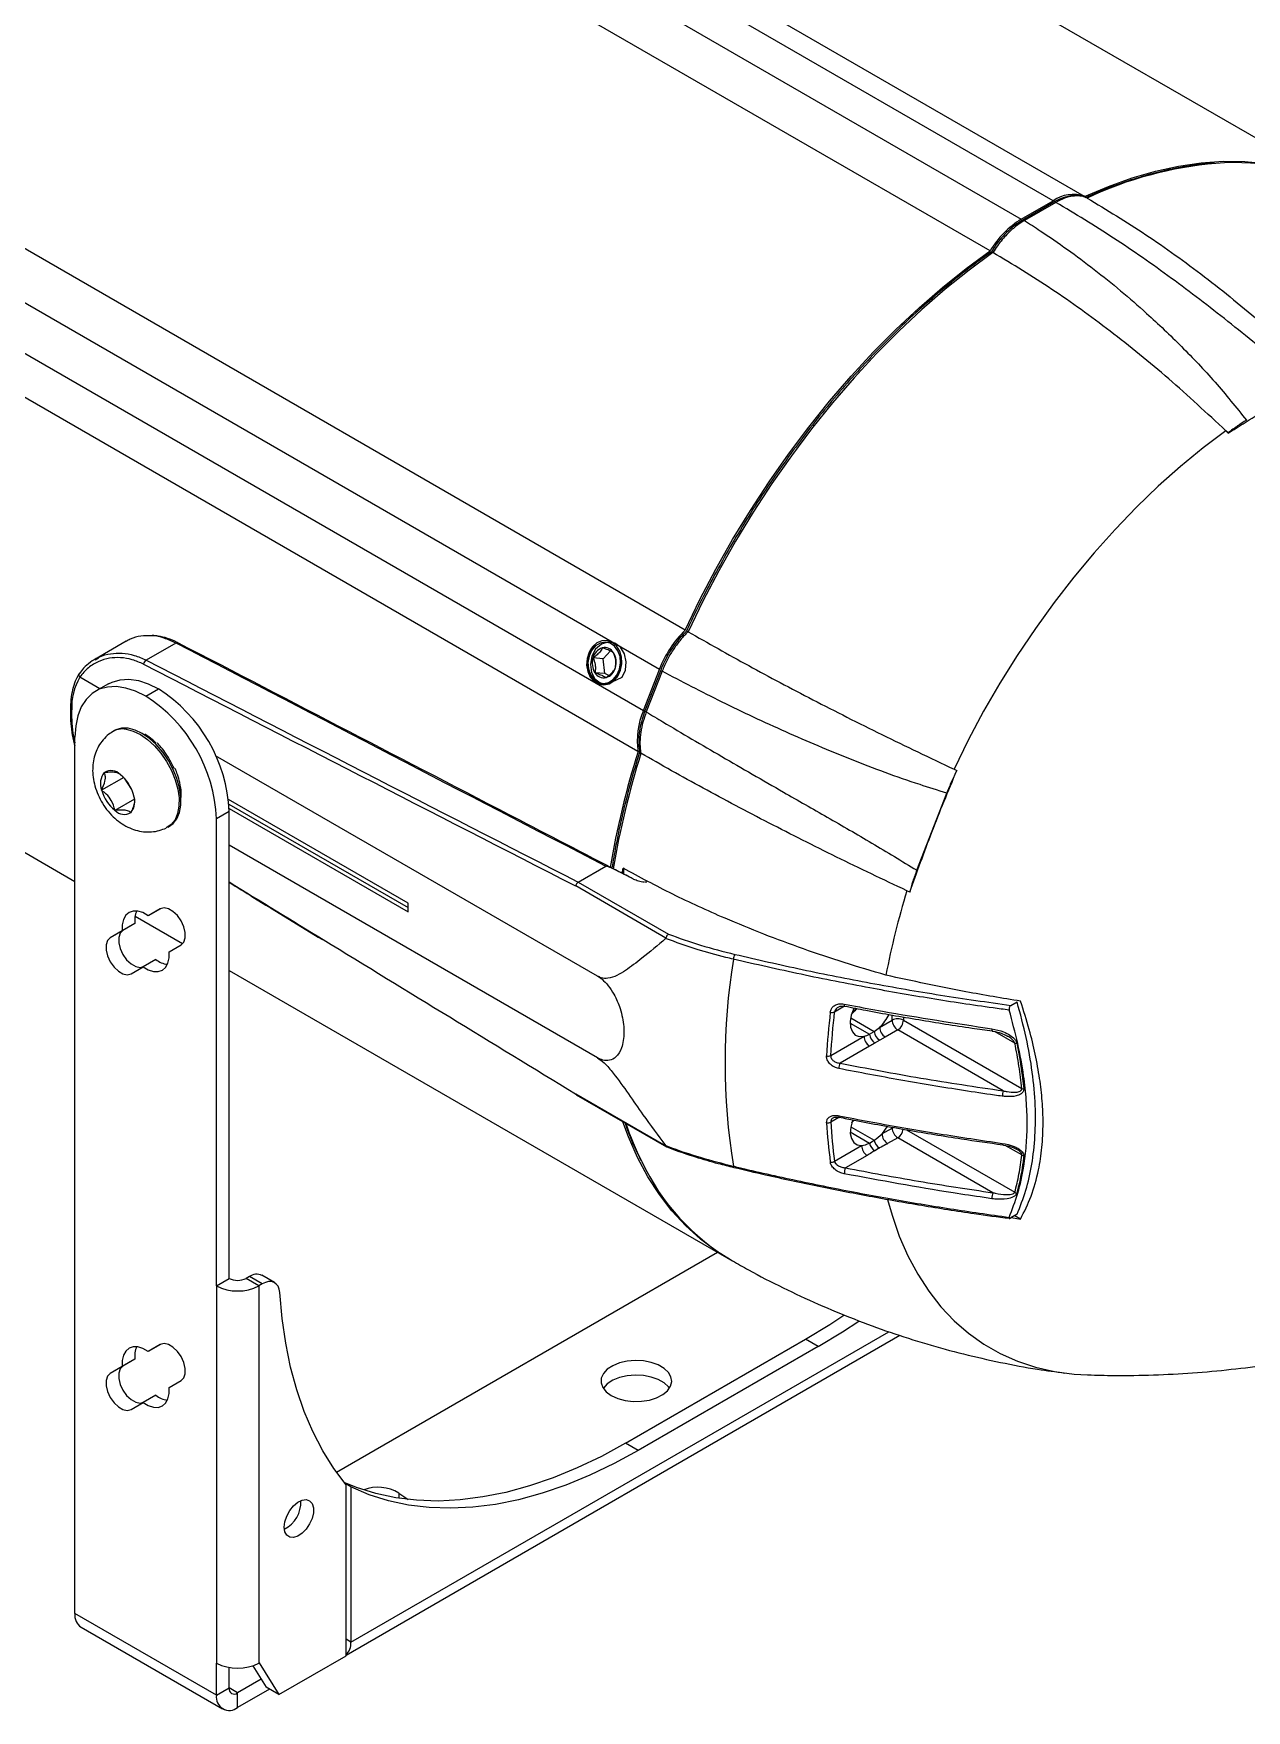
# Model space of a CAD drawing. Extents: x 6 to 132, y 2 to 97.
# Drawn here: x 88.77 to 99.91, y 5.2 to 20.59 of the extents above; entities that cross this region are included whole.
import ezdxf

# ---------------------------------------------------------------- set-up
doc = ezdxf.new("R2010")
doc.units = 0
doc.header["$MEASUREMENT"] = 0
doc.layers.add('OBJECT', color=7, linetype='CONTINUOUS')

msp = doc.modelspace()

# ---------------------------------------------------------------- linework, layer by layer
at = {"layer": 'OBJECT'}
for p, q in [((98.133, 19.058), (79.081, 30.056)), ((98.419, 19.098), (79.368, 30.097)), ((100.818, 19.156), (81.766, 30.154)), ((78.788, 29.887), (97.84, 18.889)), ((97.553, 18.598), (78.502, 29.597)), ((94.754, 15.117), (75.703, 26.115)), ((94.517, 14.756), (75.466, 25.754)), ((75.319, 25.376), (94.371, 14.378)), ((94.321, 14.001), (75.27, 24.999)), ((76.103, 20.343), (89.152, 12.81)), ((97.84, 18.889), (98.133, 19.058)), ((98.139, 19.045), (97.849, 18.878)), ((98.158, 19.043), (97.868, 18.876)), ((98.139, 19.045), (98.138, 19.045)), ((98.445, 19.083), (98.445, 19.083)), ((97.579, 18.583), (97.579, 18.583)), ((99.738, 16.925), (99.718, 16.945)), ((99.738, 16.926), (99.718, 16.945)), ((99.738, 16.925), (99.738, 16.926)), ((94.781, 15.102), (94.781, 15.102)), ((89.623, 15.014), (89.335, 14.848)), ((90.08, 14.998), (89.807, 14.841)), ((89.337, 14.845), (89.368, 14.863)), ((94.001, 14.853), (93.909, 14.862)), ((94.001, 14.853), (94.068, 14.925)), ((94.018, 14.717), (94.001, 14.853)), ((94.172, 14.839), (94.163, 14.874)), ((89.381, 14.578), (89.198, 14.684)), ((94.018, 14.717), (93.926, 14.725)), ((94.054, 14.701), (94.018, 14.717)), ((94.371, 14.378), (94.517, 14.756)), ((94.53, 14.75), (94.385, 14.377)), ((94.542, 14.739), (94.397, 14.365)), ((89.459, 14.623), (89.342, 14.556)), ((89.802, 14.51), (89.918, 14.577)), ((89.111, 14.399), (89.111, 14.336)), ((89.122, 14.384), (89.122, 14.321)), ((89.515, 14.194), (89.498, 14.184)), ((89.152, 6.089), (89.152, 14.135)), ((93.95, 11.94), (90.444, 13.964)), ((94.348, 13.986), (94.348, 13.986)), ((89.6, 13.763), (89.397, 13.646)), ((89.424, 13.811), (89.422, 13.812)), ((89.422, 13.812), (89.422, 13.81)), ((89.569, 13.792), (89.567, 13.792)), ((89.57, 13.789), (89.569, 13.792)), ((89.604, 13.759), (89.673, 13.654)), ((97.222, 13.84), (97.248, 13.828)), ((97.222, 13.84), (97.248, 13.828)), ((97.248, 13.828), (97.248, 13.828)), ((89.397, 13.648), (89.397, 13.646)), ((89.397, 13.646), (89.398, 13.644)), ((89.699, 13.565), (89.519, 13.461)), ((89.691, 13.606), (89.69, 13.608)), ((89.691, 13.604), (89.691, 13.606)), ((92.21, 12.61), (90.561, 13.562)), ((96.88, 12.912), (97.155, 13.62)), ((89.518, 13.463), (89.519, 13.461)), ((89.519, 13.461), (89.521, 13.461)), ((89.665, 13.441), (89.666, 13.441)), ((89.666, 13.441), (89.667, 13.443)), ((90.568, 13.452), (90.451, 13.385)), ((90.565, 13.519), (92.21, 12.57)), ((90.567, 13.478), (92.21, 12.53)), ((90.568, 9.165), (90.568, 13.452)), ((90.004, 13.307), (90.021, 13.317)), ((90.451, 9.098), (90.451, 13.385)), ((93.95, 11.19), (90.568, 13.143)), ((93.773, 12.803), (94.027, 12.95)), ((94.177, 12.882), (94.185, 12.931)), ((94.188, 12.933), (94.188, 12.878)), ((93.773, 12.803), (94.6, 12.326)), ((93.773, 12.803), (93.773, 12.803)), ((94.395, 12.796), (94.395, 12.821)), ((94.578, 12.29), (93.749, 12.768)), ((96.815, 12.712), (96.789, 12.724)), ((96.815, 12.712), (96.815, 12.712)), ((89.705, 12.491), (90.141, 12.239)), ((89.937, 12.559), (89.826, 12.495)), ((89.936, 12.558), (89.826, 12.495)), ((92.21, 12.53), (92.21, 12.61)), ((89.593, 12.36), (89.477, 12.293)), ((89.587, 12.357), (89.477, 12.293)), ((89.703, 12.424), (89.587, 12.357)), ((89.703, 12.424), (89.593, 12.36)), ((90.017, 12.164), (90.127, 12.227)), ((89.668, 11.962), (89.778, 12.026)), ((89.894, 12.093), (89.778, 12.026)), ((90.568, 11.993), (95.154, 9.345)), ((97.745, 11.671), (97.801, 11.704)), ((96.216, 11.664), (96.124, 11.611)), ((96.219, 11.664), (96.22, 11.664)), ((96.274, 11.557), (96.489, 11.433)), ((96.653, 11.536), (96.653, 11.584)), ((96.757, 11.566), (96.757, 11.536)), ((96.269, 11.51), (96.446, 11.408)), ((96.446, 11.408), (96.489, 11.433)), ((96.539, 11.47), (96.653, 11.536)), ((96.705, 11.446), (96.591, 11.38)), ((97.674, 10.887), (96.705, 11.446)), ((96.757, 11.536), (97.844, 10.909)), ((97.78, 11.326), (97.6, 11.43)), ((96.09, 11.211), (96.396, 11.388)), ((96.447, 11.298), (96.176, 11.141)), ((96.54, 11.352), (96.497, 11.327)), ((96.591, 11.38), (96.54, 11.352)), ((93.749, 10.859), (94.578, 10.381)), ((93.755, 10.851), (94.583, 10.373)), ((96.165, 10.644), (96.09, 10.601)), ((96.27, 10.51), (96.446, 10.408)), ((96.274, 10.557), (96.489, 10.433)), ((96.306, 10.617), (96.282, 10.593)), ((96.284, 10.597), (96.303, 10.617)), ((96.561, 10.493), (96.653, 10.546)), ((96.786, 10.53), (97.78, 9.956)), ((96.124, 10.241), (96.373, 10.385)), ((96.446, 10.408), (96.489, 10.433)), ((96.538, 10.363), (96.495, 10.338)), ((96.705, 10.456), (96.613, 10.403)), ((97.579, 9.952), (96.705, 10.456)), ((97.669, 10.391), (97.669, 10.391)), ((97.844, 10.299), (97.693, 10.386)), ((96.425, 10.295), (96.226, 10.18)), ((97.801, 9.754), (97.745, 9.721)), ((97.751, 9.724), (97.833, 9.71)), ((97.833, 9.71), (97.78, 9.741)), ((95.052, 9.404), (91.554, 7.385)), ((90.451, 9.098), (90.568, 9.165)), ((90.452, 9.098), (90.451, 9.098)), ((90.452, 9.098), (90.568, 9.165)), ((90.452, 9.098), (90.452, 5.635)), ((90.568, 9.165), (90.568, 9.165)), ((90.754, 9.182), (90.724, 9.165)), ((90.84, 9.098), (90.724, 9.165)), ((90.87, 9.115), (90.754, 9.182)), ((90.87, 9.115), (90.84, 9.098)), ((90.84, 9.098), (90.84, 5.635)), ((90.985, 9.127), (90.869, 9.194)), ((91.641, 5.708), (96.726, 8.643)), ((91.686, 5.827), (96.623, 8.676)), ((89.937, 8.559), (89.826, 8.495)), ((89.936, 8.558), (89.826, 8.495)), ((94.207, 7.653), (95.86, 8.607)), ((95.976, 8.54), (94.324, 7.586)), ((95.976, 8.54), (95.86, 8.607)), ((89.593, 8.36), (89.477, 8.293)), ((89.587, 8.357), (89.477, 8.293)), ((89.703, 8.424), (89.587, 8.357)), ((89.703, 8.424), (89.593, 8.36)), ((90.017, 8.164), (90.127, 8.227)), ((89.668, 7.962), (89.778, 8.026)), ((89.894, 8.093), (89.778, 8.026)), ((94.324, 7.586), (94.207, 7.653)), ((91.686, 7.251), (91.633, 7.282)), ((91.641, 5.702), (91.641, 7.272)), ((91.686, 7.251), (91.686, 5.827)), ((92.125, 7.195), (92.125, 7.148)), ((90.451, 5.339), (89.152, 6.089)), ((89.209, 5.963), (90.508, 5.213)), ((91.686, 5.827), (91.641, 5.853)), ((91.024, 5.346), (91.641, 5.702)), ((90.451, 5.635), (90.452, 5.635)), ((90.451, 5.339), (90.451, 5.635)), ((90.568, 5.406), (90.568, 5.595)), ((90.784, 5.61), (90.908, 5.413)), ((90.84, 5.635), (90.842, 5.636)), ((90.842, 5.636), (91.024, 5.346)), ((90.451, 5.339), (90.568, 5.406)), ((90.646, 5.361), (90.568, 5.406)), ((90.862, 5.486), (90.646, 5.361)), ((90.939, 5.396), (90.646, 5.226)), ((91.024, 5.346), (90.908, 5.413)), ((90.646, 5.226), (90.646, 5.361))]:
    msp.add_line(p, q, dxfattribs=at)
at = {"layer": 'OBJECT', "flags": 128}
for points in [[(98.419, 19.098), (98.639, 19.19), (98.857, 19.267), (99.072, 19.329), (99.283, 19.375), (99.491, 19.405), (99.694, 19.42), (99.892, 19.419), (100.084, 19.401), (100.27, 19.368), (100.448, 19.32), (100.619, 19.256), (100.782, 19.176), (100.835, 19.146)], [(94.754, 15.117), (94.89, 15.398), (95.036, 15.675), (95.19, 15.948), (95.353, 16.215), (95.524, 16.477), (95.703, 16.732), (95.888, 16.979), (96.08, 17.218), (96.278, 17.448), (96.481, 17.668), (96.689, 17.877), (96.901, 18.076), (97.116, 18.262), (97.333, 18.437), (97.553, 18.598)], [(97.579, 18.583), (97.36, 18.422), (97.142, 18.247), (96.927, 18.061), (96.715, 17.862), (96.507, 17.653), (96.304, 17.433), (96.106, 17.203), (95.914, 16.964), (95.729, 16.717), (95.55, 16.462), (95.379, 16.2), (95.216, 15.933), (95.062, 15.66), (94.916, 15.383), (94.781, 15.102)], [(99.718, 16.945), (99.509, 16.789), (99.302, 16.619), (99.097, 16.438), (98.897, 16.245), (98.7, 16.041), (98.508, 15.827), (98.322, 15.603), (98.142, 15.371), (97.969, 15.131), (97.802, 14.883), (97.644, 14.63), (97.494, 14.371), (97.353, 14.107), (97.222, 13.84)], [(94.084, 15.004), (94.038, 15.02), (93.989, 15.019), (93.943, 14.999), (93.903, 14.963), (93.872, 14.914), (93.854, 14.857), (93.849, 14.796), (93.86, 14.737), (93.883, 14.685), (93.918, 14.645), (93.961, 14.62), (94.009, 14.613), (94.057, 14.623), (94.1, 14.651), (94.136, 14.694), (94.161, 14.748), (94.173, 14.807), (94.17, 14.868), (94.153, 14.924), (94.123, 14.971), (94.084, 15.004)], [(93.957, 14.638), (94.003, 14.628), (94.05, 14.637), (94.092, 14.663), (94.127, 14.704), (94.151, 14.757), (94.161, 14.815), (94.156, 14.873), (94.137, 14.926), (94.106, 14.969), (94.065, 14.996), (94.019, 15.006), (93.973, 14.998), (93.93, 14.971), (93.895, 14.93), (93.872, 14.878), (93.862, 14.819), (93.867, 14.761), (93.886, 14.708), (93.917, 14.666), (93.957, 14.638)], [(94.084, 14.641), (94.177, 14.685), (94.206, 14.75), (94.214, 14.825), (94.197, 14.9), (94.161, 14.959), (94.107, 14.997), (94.045, 15.007), (93.985, 14.988), (93.932, 14.941), (93.898, 14.877), (93.885, 14.802), (93.895, 14.728), (93.926, 14.67), (93.974, 14.632), (94.031, 14.622), (94.086, 14.642), (94.133, 14.689), (94.162, 14.754), (94.17, 14.813), (94.163, 14.874), (94.163, 14.874)], [(89.459, 14.623), (89.493, 14.64), (89.567, 14.661), (89.648, 14.665), (89.735, 14.653), (89.826, 14.623), (89.918, 14.577)], [(89.802, 14.51), (89.709, 14.556), (89.619, 14.585), (89.532, 14.598), (89.451, 14.594), (89.376, 14.573), (89.311, 14.535), (89.255, 14.481), (89.211, 14.413), (89.179, 14.331), (89.159, 14.238), (89.152, 14.135)], [(90.021, 13.317), (90.053, 13.341), (90.088, 13.385), (90.112, 13.442), (90.124, 13.51), (90.125, 13.586), (90.113, 13.668), (90.089, 13.753), (90.055, 13.838), (90.011, 13.92), (89.958, 13.997), (89.899, 14.065), (89.836, 14.123), (89.77, 14.168), (89.704, 14.199), (89.64, 14.216), (89.581, 14.216), (89.528, 14.201), (89.515, 14.194)], [(89.623, 14.206), (89.687, 14.19), (89.753, 14.158), (89.818, 14.113), (89.882, 14.055), (89.941, 13.987), (89.993, 13.91), (90.038, 13.828), (90.072, 13.743), (90.096, 13.658), (90.108, 13.576), (90.107, 13.5), (90.095, 13.432), (90.071, 13.375), (90.036, 13.331), (89.991, 13.301)], [(89.826, 12.495), (89.777, 12.523), (89.73, 12.537), (89.686, 12.538), (89.649, 12.525), (89.618, 12.499), (89.597, 12.461), (89.587, 12.412), (89.587, 12.357)], [(90.127, 12.227), (90.152, 12.252), (90.165, 12.291), (90.165, 12.34), (90.152, 12.394), (90.127, 12.448), (90.093, 12.496), (90.052, 12.535), (90.01, 12.559), (89.97, 12.567), (89.936, 12.558)], [(89.593, 12.36), (89.568, 12.335), (89.555, 12.296), (89.555, 12.247), (89.568, 12.193), (89.593, 12.14), (89.627, 12.091), (89.667, 12.053), (89.71, 12.029), (89.75, 12.02), (89.784, 12.029)], [(89.477, 12.293), (89.452, 12.268), (89.439, 12.229), (89.439, 12.18), (89.452, 12.126), (89.477, 12.072), (89.511, 12.024), (89.551, 11.986), (89.593, 11.961), (89.633, 11.953), (89.668, 11.962)], [(89.778, 12.026), (89.826, 11.998), (89.873, 11.983), (89.917, 11.982), (89.955, 11.995), (89.985, 12.021), (90.006, 12.06), (90.017, 12.108), (90.017, 12.164)], [(96.215, 11.684), (96.215, 11.678), (96.215, 11.672), (96.216, 11.668), (96.217, 11.665), (96.219, 11.664), (96.219, 11.664)], [(96.302, 11.646), (96.301, 11.643), (96.279, 11.582), (96.27, 11.523), (96.273, 11.471), (96.289, 11.428), (96.316, 11.399), (96.352, 11.385), (96.396, 11.388)], [(96.283, 11.597), (96.306, 11.619), (96.326, 11.643)], [(96.326, 11.642), (96.312, 11.623), (96.283, 11.594)], [(97.57, 11.457), (97.57, 11.45), (97.57, 11.444), (97.571, 11.44), (97.572, 11.437), (97.573, 11.436), (97.574, 11.436)], [(95.171, 9.335), (95.041, 9.416), (94.895, 9.525), (94.759, 9.648), (94.633, 9.785), (94.518, 9.936), (94.412, 10.099), (94.318, 10.276), (94.235, 10.465), (94.183, 10.604)], [(96.292, 10.621), (96.289, 10.615), (96.274, 10.554), (96.27, 10.497), (96.28, 10.449), (96.301, 10.413), (96.333, 10.391), (96.373, 10.385)], [(96.653, 10.546), (96.665, 10.552), (96.666, 10.552)], [(96.612, 9.889), (96.653, 9.746), (96.72, 9.554), (96.799, 9.373), (96.89, 9.204), (96.991, 9.049), (97.102, 8.906), (97.224, 8.777), (97.356, 8.662), (97.497, 8.561), (97.647, 8.476), (97.805, 8.405), (97.971, 8.35), (98.144, 8.31), (98.324, 8.286), (98.448, 8.279)], [(91.032, 9.035), (91.027, 9.066), (91.017, 9.093), (91.001, 9.114), (90.981, 9.129), (90.957, 9.136), (90.93, 9.137), (90.901, 9.129), (90.87, 9.115)], [(91.641, 7.272), (91.529, 7.422), (91.428, 7.584), (91.337, 7.759), (91.257, 7.945), (91.189, 8.143), (91.132, 8.352), (91.087, 8.57), (91.054, 8.798), (91.032, 9.035)], [(95.86, 8.607), (96.082, 8.743), (96.21, 8.828)], [(95.976, 8.54), (96.199, 8.676), (96.347, 8.774)], [(89.826, 8.495), (89.777, 8.523), (89.73, 8.537), (89.686, 8.538), (89.649, 8.525), (89.618, 8.499), (89.597, 8.461), (89.587, 8.412), (89.587, 8.357)], [(90.127, 8.227), (90.152, 8.252), (90.165, 8.291), (90.165, 8.34), (90.152, 8.394), (90.127, 8.448), (90.093, 8.496), (90.052, 8.535), (90.01, 8.559), (89.97, 8.567), (89.936, 8.558)], [(89.593, 8.36), (89.568, 8.335), (89.555, 8.296), (89.555, 8.247), (89.568, 8.193), (89.593, 8.14), (89.627, 8.091), (89.667, 8.053), (89.71, 8.029), (89.75, 8.02), (89.784, 8.029)], [(94.076, 8.091), (94.135, 8.064), (94.203, 8.046), (94.277, 8.037), (94.353, 8.038), (94.426, 8.049), (94.492, 8.07), (94.549, 8.099), (94.592, 8.135), (94.62, 8.175), (94.631, 8.218), (94.624, 8.262), (94.6, 8.303), (94.561, 8.34), (94.507, 8.371), (94.443, 8.394), (94.371, 8.408), (94.296, 8.411), (94.221, 8.405), (94.151, 8.389), (94.089, 8.364), (94.039, 8.331), (94.003, 8.293), (93.984, 8.251), (93.982, 8.207), (93.997, 8.165), (94.029, 8.125), (94.076, 8.091)], [(89.477, 8.293), (89.452, 8.268), (89.439, 8.229), (89.439, 8.18), (89.452, 8.126), (89.477, 8.072), (89.511, 8.024), (89.551, 7.986), (89.593, 7.961), (89.633, 7.953), (89.668, 7.962)], [(89.778, 8.026), (89.826, 7.998), (89.873, 7.983), (89.917, 7.982), (89.955, 7.995), (89.985, 8.021), (90.006, 8.06), (90.017, 8.108), (90.017, 8.164)], [(94.609, 8.157), (94.6, 8.169), (94.561, 8.206), (94.507, 8.237), (94.443, 8.259), (94.371, 8.273), (94.296, 8.277), (94.221, 8.271), (94.151, 8.255), (94.089, 8.23), (94.039, 8.197), (94.003, 8.159), (94.002, 8.157)], [(94.207, 7.653), (93.985, 7.532), (93.763, 7.426), (93.542, 7.335), (93.324, 7.26), (93.108, 7.201), (92.896, 7.159), (92.688, 7.132), (92.486, 7.122), (92.289, 7.129), (92.098, 7.152), (91.914, 7.191), (91.738, 7.247), (91.624, 7.293)], [(94.324, 7.586), (94.101, 7.465), (93.879, 7.359), (93.658, 7.268), (93.44, 7.193), (93.224, 7.134), (93.013, 7.091), (92.805, 7.065), (92.602, 7.055), (92.405, 7.062), (92.214, 7.085), (92.031, 7.124), (91.854, 7.18), (91.686, 7.251)], [(91.073, 6.883), (91.079, 6.932), (91.096, 6.984), (91.124, 7.034), (91.159, 7.078), (91.198, 7.111), (91.238, 7.13), (91.276, 7.135), (91.307, 7.124), (91.33, 7.099), (91.342, 7.061), (91.342, 7.015), (91.33, 6.963), (91.307, 6.912), (91.276, 6.864), (91.238, 6.826), (91.198, 6.799), (91.159, 6.787), (91.124, 6.79), (91.096, 6.808), (91.079, 6.84), (91.073, 6.883)], [(92.125, 7.195), (92.17, 7.163), (92.212, 7.136)]]:
    msp.add_lwpolyline(points, dxfattribs=at)
at = {"layer": 'OBJECT'}
for centre, radius, start, end in [((99.915, 15.962), 3.45, 94.8175, 115.2214), ((99.815, 17.296), 2.112, 60.6023, 95.1424), ((98.316, 18.794), 0.322, 71.2954, 124.737), ((98.147, 19.029), 0.018, 51.3971, 115.581), ((98.295, 18.153), 0.865, 121.7579, 149.0243), ((97.857, 18.862), 0.0178, 51.2223, 117.1809), ((95.472, 14.387), 1.024, 134.5318, 158.8659), ((90.09, 14.983), 0.0184, 66.5818, 125.8888), ((94.033, 14.831), 0.129, 107.7577, 166.2168), ((94.015, 14.861), 0.095, 30.4978, 102.6537), ((89.838, 14.795), 0.0556, 123.7758, 170.9986), ((94.066, 14.812), 0.165, 162.517, 211.7268), ((93.957, 14.822), 0.165, 342.517, 31.7269), ((93.926, 14.825), 0.242, 335.713, 11.6742), ((89.675, 14.404), 0.553, 149.6305, 182.0975), ((94.007, 14.774), 0.095, 210.4978, 282.6537), ((93.989, 14.803), 0.129, 287.7578, 346.2168), ((94.546, 14.755), 0.0172, 196.7045, 256.0046), ((89.047, 13.324), 1.406, 2.4872, 57.5128), ((89.163, 13.391), 1.406, 2.4874, 57.5126), ((89.13, 14.401), 0.0185, 185.7153, 245.6232), ((89.13, 14.338), 0.0185, 185.7115, 245.6255), ((90.161, 14.331), 1.039, 180.5534, 193.8536), ((95.02, 14.101), 0.706, 156.8882, 188.1837), ((94.402, 14.382), 0.0177, 198.1053, 255.3716), ((89.591, 14.02), 0.189, 80.1249, 123.3986), ((101.766, 11.653), 7.806, 162.4955, 170.5336), ((101.794, 11.637), 7.807, 162.496, 170.5059), ((89.546, 13.708), 0.16, 140.8363, 202.0602), ((89.483, 13.709), 0.118, 44.2877, 120.244), ((89.343, 13.509), 0.36, 15.9375, 50.9177), ((89.745, 13.743), 0.36, 195.9375, 230.9176), ((89.542, 13.544), 0.16, 320.8354, 22.0611), ((89.605, 13.543), 0.118, 224.288, 300.2435), ((103.693, 10.603), 7.222, 162.9251, 169.2628), ((89.92, 12.454), 0.219, 157.047, 187.7807), ((90.028, 12.266), 0.219, 232.2213, 262.9498), ((101.071, 11.146), 5.951, 170.8135, 189.1865), ((95.293, 12.09), 0.0969, 148.8853, 176.5496), ((102.518, 10.86), 6.475, 173.3521, 176.9216), ((96.104, 11.671), 0.0637, 254.2354, 288.8715), ((102.52, 10.866), 6.44, 173.3523, 176.9214), ((96.259, 11.769), 0.409, 313.1824, 333.8695), ((96.705, 11.436), 0.113, 62.6097, 117.3904), ((96.351, 11.568), 0.186, 283.9319, 300.6265), ((96.559, 11.423), 0.115, 187.5215, 237.1248), ((96.344, 11.679), 0.286, 300.4079, 312.9548), ((96.603, 11.448), 0.115, 187.5215, 237.1248), ((96.652, 11.476), 0.113, 182.6055, 237.3945), ((96.766, 11.542), 0.113, 182.6055, 237.3945), ((96.645, 11.542), 0.113, 302.6054, 357.3945), ((96.508, 11.393), 0.113, 182.6055, 237.3945), ((97.793, 11.38), 0.0556, 256.888, 275.3023), ((96.066, 11.266), 0.0596, 256.182, 293.6275), ((96.277, 11.09), 0.113, 153.4296, 179.135), ((97.818, 10.837), 0.152, 160.5421, 179.4314), ((97.863, 10.956), 0.0504, 247.7918, 268.4824), ((96.177, 10.656), 0.0136, 163.6472, 234.2904), ((96.917, 11.51), 2.86, 198.7823, 206.411), ((96.062, 10.648), 0.0548, 259.2758, 300.6445), ((100.805, 10.86), 4.76, 183.1989, 187.581), ((100.817, 10.866), 4.734, 183.1991, 187.5808), ((96.331, 10.698), 0.308, 300.7909, 318.3231), ((96.254, 10.771), 0.414, 317.8684, 329.5454), ((96.674, 10.498), 0.113, 182.6055, 237.3946), ((96.766, 10.552), 0.113, 182.6055, 237.3946), ((96.643, 10.553), 0.115, 302.9065, 351.4108), ((96.359, 10.55), 0.166, 274.9061, 301.4715), ((96.486, 10.39), 0.113, 182.6055, 237.3946), ((96.558, 10.434), 0.115, 193.0534, 237.0786), ((96.601, 10.459), 0.115, 193.0534, 237.0786), ((97.68, 10.401), 0.0154, 164.982, 223.105), ((96.247, 11.128), 2.09, 205.2125, 239.5673), ((95.207, 10.194), 0.011, 171.284, 241.8971), ((96.094, 10.284), 0.0525, 261.1729, 304.7116), ((96.328, 10.13), 0.113, 153.7058, 182.0877), ((97.872, 10.338), 0.0478, 235.3737, 258.5965), ((97.72, 9.902), 0.15, 160.3021, 181.7867), ((97.811, 9.992), 0.0474, 229.0346, 253.6622), ((90.646, 9.473), 0.423, 242.6095, 297.3905), ((90.646, 9.316), 0.169, 242.6095, 297.3905), ((90.821, 9.09), 0.114, 65.2704, 126.0402), ((89.92, 8.454), 0.219, 157.0468, 187.7809), ((90.028, 8.266), 0.219, 232.2203, 262.9509), ((91.934, 6.878), 0.37, 58.8451, 110.6791), ((90.949, 7.11), 0.277, 296.7474, 3.258), ((89.283, 6.072), 0.132, 172.7451, 235.9428), ((91.542, 5.814), 0.144, 313.1841, 4.9382), ((90.646, 6.01), 0.423, 242.6095, 297.3905), ((90.615, 5.398), 0.0481, 170.7857, 309.2036), ((90.57, 5.32), 0.12, 170.786, 309.2033)]:
    msp.add_arc(centre, radius, start, end, dxfattribs=at)
for centre, major_axis, ratio, start_param, end_param in [((78.915, 25.286), (93.949, -49.473), 0.037092, 4.851014, 4.893441), ((77.153, 24.238), (59.943, -31.534), 0.037465, 4.944335, 5.012561), ((77.152, 24.268), (59.942, -31.565), 0.037092, 4.944592, 5.012827), ((77.153, 24.238), (59.938, -37.541), 0.037478, 4.961509, 4.976314), ((77.153, 24.238), (59.938, -37.541), 0.037478, 4.976314, 5.016324)]:
    msp.add_ellipse(centre, major_axis=major_axis, ratio=ratio, start_param=start_param, end_param=end_param, dxfattribs=at)
for points, knots in [([(99.612, 19.402), (99.597, 19.401), (99.52, 19.398), (99.374, 19.378), (99.177, 19.341), (98.975, 19.29), (98.772, 19.225), (98.588, 19.156), (98.472, 19.105), (98.425, 19.084)], [0, 0, 0, 0, 0.038895, 0.207841, 0.376909, 0.546075, 0.715316, 0.88461, 1, 1, 1, 1]), ([(98.428, 19.089), (98.424, 19.091), (98.402, 19.102), (98.356, 19.107), (98.292, 19.105), (98.224, 19.086), (98.173, 19.066), (98.144, 19.048), (98.139, 19.044)], [0, 0, 0, 0, 0.053304, 0.271179, 0.492399, 0.716946, 0.9465, 1, 1, 1, 1]), ([(98.445, 19.083), (98.442, 19.084), (98.422, 19.093), (98.379, 19.104), (98.311, 19.102), (98.237, 19.084), (98.184, 19.057), (98.158, 19.043)], [0, 0, 0, 0, 0.035982, 0.26462, 0.499883, 0.745783, 1, 1, 1, 1]), ([(100.456, 17.36), (100.39, 17.416), (100.148, 17.617), (99.736, 17.955), (99.214, 18.355), (98.686, 18.724), (98.334, 18.937), (98.158, 19.043)], [0, 0, 0, 0, 0.085075, 0.310548, 0.536056, 0.768026, 1, 1, 1, 1]), ([(98.445, 19.083), (98.625, 18.974), (98.985, 18.756), (99.523, 18.366), (100.059, 17.934), (100.409, 17.608), (100.584, 17.445)], [0, 0, 0, 0, 0.247337, 0.4962, 0.7473, 1, 1, 1, 1]), ([(97.849, 18.877), (97.829, 18.865), (97.785, 18.839), (97.721, 18.784), (97.657, 18.718), (97.604, 18.651), (97.575, 18.604), (97.563, 18.585)], [0, 0, 0, 0, 0.1894038, 0.4084891, 0.6286145, 0.8474338, 1, 1, 1, 1]), ([(97.868, 18.876), (97.841, 18.859), (97.786, 18.824), (97.718, 18.761), (97.647, 18.683), (97.607, 18.624), (97.579, 18.583)], [0, 0, 0, 0, 0.255303, 0.519951, 0.668305, 1, 1, 1, 1]), ([(97.868, 18.876), (97.917, 18.845), (98.132, 18.707), (98.511, 18.435), (98.943, 18.074), (99.312, 17.723), (99.622, 17.398), (99.812, 17.161), (99.907, 17.043)], [0, 0, 0, 0, 0.0672975, 0.2970487, 0.5267956, 0.6845076, 0.8423459, 1, 1, 1, 1]), ([(97.564, 18.587), (97.536, 18.567), (97.439, 18.499), (97.275, 18.374), (97.071, 18.207), (96.87, 18.03), (96.672, 17.842), (96.477, 17.644), (96.287, 17.438), (96.101, 17.223), (95.921, 17), (95.746, 16.769), (95.577, 16.532), (95.415, 16.288), (95.26, 16.039), (95.112, 15.785), (94.972, 15.527), (94.857, 15.301), (94.791, 15.16), (94.766, 15.107)], [0, 0, 0, 0, 0.025195, 0.087705, 0.150214, 0.212718, 0.275216, 0.33771, 0.4002, 0.462685, 0.525167, 0.587646, 0.650123, 0.712598, 0.775072, 0.837545, 0.900018, 0.962492, 1, 1, 1, 1]), ([(97.579, 18.583), (97.577, 18.585), (97.571, 18.587), (97.566, 18.588), (97.564, 18.587), (97.564, 18.587)], [0, 0, 0, 0, 0.3811465, 0.7620255, 1, 1, 1, 1]), ([(99.718, 16.945), (99.544, 17.108), (99.194, 17.433), (98.659, 17.864), (98.12, 18.255), (97.76, 18.474), (97.579, 18.583)], [0, 0, 0, 0, 0.2511, 0.5038, 0.751137, 1, 1, 1, 1]), ([(99.738, 16.925), (99.885, 17.017), (100.107, 17.157), (100.393, 17.317), (100.534, 17.389), (100.604, 17.425)], [0, 0, 0, 0, 0.496895, 0.748447, 1, 1, 1, 1]), ([(99.907, 17.043), (99.88, 17.027), (99.825, 16.993), (99.767, 16.949), (99.738, 16.926)], [0, 0, 0, 0, 0.49156, 1, 1, 1, 1]), ([(94.767, 15.106), (94.753, 15.093), (94.717, 15.059), (94.664, 14.994), (94.61, 14.914), (94.564, 14.832), (94.541, 14.777), (94.53, 14.75)], [0, 0, 0, 0, 0.142872, 0.362646, 0.583123, 0.801848, 1, 1, 1, 1]), ([(94.781, 15.102), (94.777, 15.098), (94.751, 15.073), (94.703, 15.02), (94.641, 14.935), (94.585, 14.841), (94.557, 14.773), (94.542, 14.739)], [0, 0, 0, 0, 0.0359815, 0.2646203, 0.4998826, 0.7457832, 1, 1, 1, 1]), ([(94.781, 15.102), (94.778, 15.103), (94.773, 15.106), (94.767, 15.108), (94.766, 15.107), (94.766, 15.107)], [0, 0, 0, 0, 0.333272, 0.666312, 1, 1, 1, 1]), ([(94.781, 15.102), (94.964, 14.998), (95.33, 14.791), (95.927, 14.475), (96.555, 14.157), (97, 13.946), (97.222, 13.84)], [0, 0, 0, 0, 0.24686, 0.49372, 0.74686, 1, 1, 1, 1]), ([(89.85, 15.064), (89.819, 15.064), (89.753, 15.065), (89.676, 15.045), (89.636, 15.019), (89.624, 15.011)], [0, 0, 0, 0, 0.37807, 0.812741, 1, 1, 1, 1]), ([(90.08, 14.998), (90.044, 15.014), (89.97, 15.047), (89.892, 15.066), (89.854, 15.064), (89.85, 15.064)], [0, 0, 0, 0, 0.468477, 0.950635, 1, 1, 1, 1]), ([(90.098, 15), (90.095, 15.001), (90.064, 15.02), (90.003, 15.042), (89.927, 15.063), (89.881, 15.066), (89.862, 15.067)], [0, 0, 0, 0, 0.035836, 0.400087, 0.763904, 1, 1, 1, 1]), ([(94.217, 12.863), (93.89, 13.032), (92.516, 13.744), (91.144, 14.457), (90.098, 15)], [0, 0, 0, 0, 0.237698, 1, 1, 1, 1]), ([(94.146, 14.725), (94.138, 14.708), (94.12, 14.671), (94.077, 14.633), (94.027, 14.613), (93.975, 14.615), (93.926, 14.639), (93.887, 14.685), (93.862, 14.745), (93.854, 14.816), (93.866, 14.887), (93.89, 14.945), (93.915, 14.971), (93.925, 14.981)], [0, 0, 0, 0, 0.08462, 0.175753, 0.266878, 0.358981, 0.453648, 0.548314, 0.64344, 0.741642, 0.839844, 0.938009, 1, 1, 1, 1]), ([(93.994, 14.953), (93.987, 14.94), (93.975, 14.917), (93.94, 14.884), (93.918, 14.869), (93.909, 14.862)], [0, 0, 0, 0, 0.439126, 0.751374, 1, 1, 1, 1]), ([(94.097, 14.909), (94.093, 14.911), (94.083, 14.918), (94.058, 14.93), (94.023, 14.944), (94.001, 14.951), (93.994, 14.953)], [0, 0, 0, 0, 0.180942, 0.506292, 0.843975, 1, 1, 1, 1]), ([(89.369, 14.865), (89.368, 14.864), (89.34, 14.854), (89.293, 14.822), (89.235, 14.774), (89.206, 14.734), (89.194, 14.718)], [0, 0, 0, 0, 0.022239, 0.379358, 0.738659, 1, 1, 1, 1]), ([(89.783, 14.803), (89.748, 14.819), (89.678, 14.85), (89.571, 14.867), (89.467, 14.862), (89.366, 14.831), (89.271, 14.775), (89.221, 14.716), (89.196, 14.685)], [0, 0, 0, 0, 0.156758, 0.318252, 0.475358, 0.636891, 0.815306, 1, 1, 1, 1]), ([(89.368, 14.863), (89.372, 14.866), (89.405, 14.886), (89.479, 14.902), (89.585, 14.909), (89.697, 14.89), (89.77, 14.857), (89.807, 14.841)], [0, 0, 0, 0, 0.031907, 0.273772, 0.51561, 0.757817, 1, 1, 1, 1]), ([(93.909, 14.862), (93.916, 14.842), (93.929, 14.807), (93.931, 14.759), (93.927, 14.736), (93.926, 14.725)], [0, 0, 0, 0, 0.439127, 0.751374, 1, 1, 1, 1]), ([(94.114, 14.773), (94.116, 14.792), (94.121, 14.824), (94.111, 14.873), (94.101, 14.898), (94.097, 14.909)], [0, 0, 0, 0, 0.4391257, 0.7513743, 1, 1, 1, 1]), ([(89.194, 14.72), (89.186, 14.708), (89.166, 14.674), (89.14, 14.61), (89.12, 14.526), (89.112, 14.454), (89.111, 14.41), (89.111, 14.399)], [0, 0, 0, 0, 0.138594, 0.393587, 0.650537, 0.909479, 1, 1, 1, 1]), ([(89.193, 14.718), (89.192, 14.717), (89.189, 14.714), (89.188, 14.706), (89.19, 14.695), (89.194, 14.689), (89.196, 14.685)], [0, 0, 0, 0, 0.129794, 0.420017, 0.710005, 1, 1, 1, 1]), ([(89.196, 14.685), (89.196, 14.685), (89.197, 14.684), (89.197, 14.684), (89.198, 14.684)], [0, 0, 0, 0, 0.68103, 1, 1, 1, 1]), ([(93.926, 14.725), (93.933, 14.723), (93.955, 14.716), (93.989, 14.702), (94.015, 14.69), (94.025, 14.683), (94.028, 14.681)], [0, 0, 0, 0, 0.156026, 0.493707, 0.819058, 1, 1, 1, 1]), ([(94.028, 14.681), (94.046, 14.694), (94.075, 14.715), (94.102, 14.748), (94.11, 14.765), (94.114, 14.773)], [0, 0, 0, 0, 0.439126, 0.751375, 1, 1, 1, 1]), ([(97.155, 13.62), (97.073, 13.646), (96.774, 13.739), (96.275, 13.925), (95.669, 14.182), (95.085, 14.455), (94.723, 14.644), (94.542, 14.739)], [0, 0, 0, 0, 0.085075, 0.310548, 0.536056, 0.768026, 1, 1, 1, 1]), ([(89.111, 14.336), (89.112, 14.319), (89.112, 14.268), (89.123, 14.18), (89.137, 14.103), (89.15, 14.06), (89.152, 14.054)], [0, 0, 0, 0, 0.194769, 0.563677, 0.932378, 1, 1, 1, 1]), ([(94.385, 14.377), (94.376, 14.35), (94.355, 14.295), (94.336, 14.21), (94.327, 14.125), (94.327, 14.053), (94.335, 14.014), (94.339, 13.998)], [0, 0, 0, 0, 0.196397, 0.416066, 0.637567, 0.85833, 1, 1, 1, 1]), ([(94.397, 14.365), (94.386, 14.334), (94.364, 14.271), (94.345, 14.179), (94.337, 14.09), (94.34, 14.027), (94.346, 13.994), (94.348, 13.986)], [0, 0, 0, 0, 0.228634, 0.463901, 0.692531, 0.927788, 1, 1, 1, 1]), ([(94.397, 14.365), (94.448, 14.335), (94.672, 14.201), (95.086, 13.958), (95.594, 13.665), (96.058, 13.4), (96.468, 13.164), (96.743, 12.996), (96.88, 12.912)], [0, 0, 0, 0, 0.067297, 0.297049, 0.526796, 0.684508, 0.842346, 1, 1, 1, 1]), ([(89.488, 14.177), (89.485, 14.175), (89.46, 14.161), (89.422, 14.124), (89.377, 14.067), (89.345, 14.003), (89.324, 13.934), (89.314, 13.861), (89.315, 13.785), (89.329, 13.705), (89.355, 13.624), (89.393, 13.545), (89.442, 13.469), (89.501, 13.403), (89.566, 13.349), (89.636, 13.307), (89.708, 13.279), (89.781, 13.264), (89.855, 13.263), (89.926, 13.274), (89.969, 13.292), (89.99, 13.3)], [0, 0, 0, 0, 0.007401, 0.060405, 0.111812, 0.162511, 0.213428, 0.265574, 0.319939, 0.377097, 0.436672, 0.497412, 0.559183, 0.622685, 0.681941, 0.739494, 0.79463, 0.847873, 0.899952, 0.951408, 1, 1, 1, 1]), ([(89.898, 14.078), (89.887, 14.089), (89.853, 14.122), (89.818, 14.145), (89.794, 14.161)], [0, 0, 0, 0, 0.336234, 1, 1, 1, 1]), ([(90.065, 13.842), (90.058, 13.858), (90.036, 13.905), (89.996, 13.973), (89.948, 14.037), (89.919, 14.069), (89.906, 14.082)], [0, 0, 0, 0, 0.175701, 0.530169, 0.794989, 1, 1, 1, 1]), ([(94.338, 14.003), (94.33, 13.977), (94.294, 13.863), (94.236, 13.659), (94.17, 13.393), (94.118, 13.151), (94.093, 12.998), (94.082, 12.933)], [0, 0, 0, 0, 0.070462, 0.317807, 0.565189, 0.812592, 1, 1, 1, 1]), ([(94.337, 13.998), (94.337, 13.998), (94.337, 13.996), (94.34, 13.991), (94.345, 13.987), (94.348, 13.986)], [0, 0, 0, 0, 0.069127, 0.534402, 1, 1, 1, 1]), ([(96.789, 12.724), (96.572, 12.827), (96.139, 13.033), (95.515, 13.348), (94.911, 13.667), (94.535, 13.879), (94.348, 13.986)], [0, 0, 0, 0, 0.246859, 0.493718, 0.746859, 1, 1, 1, 1]), ([(89.397, 13.648), (89.41, 13.676), (89.431, 13.725), (89.433, 13.779), (89.425, 13.8), (89.422, 13.81)], [0, 0, 0, 0, 0.437638, 0.757908, 1, 1, 1, 1]), ([(89.424, 13.811), (89.434, 13.812), (89.467, 13.816), (89.517, 13.815), (89.546, 13.807), (89.554, 13.801), (89.555, 13.801)], [0, 0, 0, 0, 0.176847, 0.5932421, 0.9944304, 1, 1, 1, 1]), ([(90.128, 13.579), (90.129, 13.593), (90.129, 13.638), (90.118, 13.709), (90.097, 13.785), (90.08, 13.828), (90.073, 13.846)], [0, 0, 0, 0, 0.1757011, 0.5301687, 0.79499, 1, 1, 1, 1]), ([(96.815, 12.712), (96.882, 12.895), (96.982, 13.171), (97.13, 13.545), (97.209, 13.734), (97.248, 13.828)], [0, 0, 0, 0, 0.496895, 0.748447, 1, 1, 1, 1]), ([(97.248, 13.828), (97.231, 13.794), (97.198, 13.726), (97.169, 13.656), (97.155, 13.62)], [0, 0, 0, 0, 0.491564, 1, 1, 1, 1]), ([(89.518, 13.463), (89.51, 13.494), (89.496, 13.548), (89.446, 13.608), (89.413, 13.633), (89.398, 13.644)], [0, 0, 0, 0, 0.437637, 0.757907, 1, 1, 1, 1]), ([(89.665, 13.441), (89.661, 13.445), (89.649, 13.454), (89.615, 13.465), (89.564, 13.465), (89.531, 13.462), (89.521, 13.461)], [0, 0, 0, 0, 0.172696, 0.506459, 0.852872, 1, 1, 1, 1]), ([(89.699, 13.54), (89.696, 13.524), (89.69, 13.493), (89.674, 13.459), (89.667, 13.443)], [0, 0, 0, 0, 0.546036, 1, 1, 1, 1]), ([(94.282, 12.828), (94.28, 12.83), (94.267, 12.837), (94.211, 12.866), (94.149, 12.898), (94.09, 12.926), (94.07, 12.935), (94.057, 12.941), (94.048, 12.945), (94.041, 12.947), (94.037, 12.948), (94.034, 12.949), (94.031, 12.95), (94.03, 12.95), (94.028, 12.95), (94.027, 12.95), (94.027, 12.95), (94.027, 12.95)], [0, 0, 0, 0, 0.032281, 0.161407, 0.677971, 0.783274, 0.853907, 0.901335, 0.933233, 0.95474, 0.969295, 0.979202, 0.986007, 0.99267, 0.995528, 0.998416, 1, 1, 1, 1]), ([(96.597, 11.949), (96.469, 11.987), (96.212, 12.062), (95.838, 12.189), (95.473, 12.324), (95.07, 12.49), (94.634, 12.689), (94.335, 12.85), (94.185, 12.931)], [0, 0, 0, 0, 0.145761, 0.291523, 0.4385, 0.585476, 0.79231, 1, 1, 1, 1]), ([(90.568, 12.8), (90.641, 12.755), (90.926, 12.58), (91.212, 12.405), (91.426, 12.275)], [0, 0, 0, 0, 0.255473, 1, 1, 1, 1]), ([(93.773, 12.803), (93.77, 12.801), (93.764, 12.797), (93.757, 12.787), (93.752, 12.778), (93.75, 12.771), (93.749, 12.769), (93.749, 12.768)], [0, 0, 0, 0, 0.2703339, 0.5406603, 0.8110376, 0.9725703, 1, 1, 1, 1]), ([(94.381, 12.804), (94.38, 12.804), (94.361, 12.803), (94.324, 12.81), (94.296, 12.823), (94.282, 12.828)], [0, 0, 0, 0, 0.0191929, 0.5334484, 1, 1, 1, 1]), ([(96.88, 12.912), (96.868, 12.878), (96.842, 12.809), (96.824, 12.744), (96.815, 12.712)], [0, 0, 0, 0, 0.49156, 1, 1, 1, 1]), ([(94.6, 12.326), (94.6, 12.326), (94.598, 12.324), (94.594, 12.321), (94.587, 12.312), (94.581, 12.301), (94.579, 12.294), (94.578, 12.29)], [0, 0, 0, 0, 0.012955, 0.190783, 0.461144, 0.730556, 1, 1, 1, 1]), ([(94.6, 12.326), (94.697, 12.291), (94.893, 12.22), (95.104, 12.167), (95.21, 12.14)], [0, 0, 0, 0, 0.4976804, 1, 1, 1, 1]), ([(94.575, 12.286), (94.502, 12.223), (94.377, 12.118), (94.231, 12.007), (94.129, 11.944), (94.055, 11.918), (93.993, 11.919), (93.961, 11.935), (93.95, 11.94)], [0, 0, 0, 0, 0.361999, 0.615858, 0.744331, 0.871977, 0.954852, 1, 1, 1, 1]), ([(94.575, 12.286), (94.576, 12.286), (94.577, 12.287), (94.578, 12.289), (94.578, 12.29)], [0, 0, 0, 0, 0.521598, 1, 1, 1, 1]), ([(95.196, 12.096), (95.173, 12.101), (95.06, 12.129), (94.848, 12.187), (94.67, 12.251), (94.575, 12.286)], [0, 0, 0, 0, 0.104523, 0.522939, 1, 1, 1, 1]), ([(97.729, 11.628), (97.679, 11.635), (97.439, 11.667), (97.011, 11.732), (96.422, 11.835), (95.816, 11.954), (95.402, 12.048), (95.196, 12.096)], [0, 0, 0, 0, 0.0572655, 0.2780956, 0.4992061, 0.7494033, 1, 1, 1, 1]), ([(95.21, 12.14), (95.415, 12.093), (95.827, 11.998), (96.457, 11.875), (97.096, 11.763), (97.529, 11.702), (97.745, 11.671)], [0, 0, 0, 0, 0.249194, 0.498388, 0.749195, 1, 1, 1, 1]), ([(93.95, 11.94), (93.964, 11.931), (93.998, 11.909), (94.051, 11.852), (94.111, 11.761), (94.154, 11.659), (94.18, 11.558), (94.19, 11.486), (94.193, 11.415), (94.188, 11.348), (94.169, 11.266), (94.128, 11.198), (94.066, 11.163), (94.005, 11.164), (93.966, 11.182), (93.95, 11.19)], [0, 0, 0, 0, 0.04617, 0.114503, 0.189172, 0.303153, 0.377261, 0.451432, 0.500151, 0.577704, 0.655213, 0.777804, 0.870249, 0.945882, 1, 1, 1, 1]), ([(97.833, 11.71), (97.666, 11.738), (97.247, 11.807), (96.84, 11.896), (96.597, 11.949)], [0, 0, 0, 0, 0.401285, 1, 1, 1, 1]), ([(97.801, 9.754), (97.829, 9.826), (97.886, 9.969), (97.94, 10.21), (97.97, 10.471), (97.972, 10.754), (97.945, 11.057), (97.889, 11.376), (97.831, 11.594), (97.801, 11.704)], [0, 0, 0, 0, 0.140868, 0.280314, 0.41961, 0.559618, 0.705804, 0.852422, 1, 1, 1, 1]), ([(97.833, 9.71), (97.867, 9.778), (97.935, 9.916), (97.998, 10.14), (98.032, 10.366), (98.043, 10.579), (98.034, 10.792), (98.01, 11.003), (97.97, 11.223), (97.913, 11.46), (97.861, 11.623), (97.833, 11.71)], [0, 0, 0, 0, 0.1387288, 0.2793938, 0.3890604, 0.4999512, 0.5950951, 0.6902442, 0.7885996, 0.8869686, 1, 1, 1, 1]), ([(96.086, 11.61), (96.089, 11.62), (96.094, 11.641), (96.115, 11.665), (96.146, 11.682), (96.181, 11.689), (96.205, 11.686), (96.215, 11.684)], [0, 0, 0, 0, 0.194616, 0.388496, 0.597962, 0.830438, 1, 1, 1, 1]), ([(96.16, 11.655), (96.156, 11.653), (96.145, 11.648), (96.131, 11.633), (96.127, 11.618), (96.124, 11.611)], [0, 0, 0, 0, 0.212048, 0.61292, 1, 1, 1, 1]), ([(96.16, 11.655), (96.168, 11.659), (96.184, 11.668), (96.207, 11.665), (96.219, 11.664)], [0, 0, 0, 0, 0.467753, 1, 1, 1, 1]), ([(96.215, 11.684), (96.238, 11.68), (96.354, 11.657), (96.802, 11.574), (97.233, 11.508), (97.57, 11.457)], [0, 0, 0, 0, 0.052041, 0.26021, 1, 1, 1, 1]), ([(96.22, 11.665), (96.284, 11.652), (96.509, 11.607), (96.898, 11.54), (97.285, 11.477), (97.512, 11.445), (97.574, 11.437)], [0, 0, 0, 0, 0.144768, 0.50465, 0.864384, 1, 1, 1, 1]), ([(97.745, 11.671), (97.742, 11.669), (97.736, 11.665), (97.73, 11.655), (97.727, 11.645), (97.727, 11.635), (97.728, 11.63), (97.729, 11.628)], [0, 0, 0, 0, 0.255584, 0.469093, 0.683648, 0.873579, 1, 1, 1, 1]), ([(97.728, 9.726), (97.756, 9.799), (97.813, 9.945), (97.862, 10.169), (97.888, 10.384), (97.896, 10.587), (97.888, 10.801), (97.861, 11.046), (97.812, 11.322), (97.756, 11.526), (97.729, 11.628)], [0, 0, 0, 0, 0.1436668, 0.2888281, 0.3942722, 0.4997124, 0.6082131, 0.7167197, 0.8576202, 1, 1, 1, 1]), ([(97.57, 11.457), (97.606, 11.449), (97.664, 11.437), (97.733, 11.402), (97.772, 11.371), (97.792, 11.344), (97.796, 11.33), (97.798, 11.325)], [0, 0, 0, 0, 0.40055, 0.639787, 0.830113, 0.935605, 1, 1, 1, 1]), ([(97.574, 11.436), (97.577, 11.435), (97.603, 11.432), (97.649, 11.419), (97.694, 11.402), (97.712, 11.39), (97.713, 11.389)], [0, 0, 0, 0, 0.062875, 0.556659, 0.956836, 1, 1, 1, 1]), ([(96.497, 11.327), (96.495, 11.326), (96.478, 11.316), (96.462, 11.306), (96.447, 11.298)], [0, 0, 0, 0, 0.119766, 1, 1, 1, 1]), ([(97.78, 11.326), (97.779, 11.33), (97.774, 11.341), (97.755, 11.361), (97.734, 11.378), (97.717, 11.387), (97.713, 11.389)], [0, 0, 0, 0, 0.136429, 0.381306, 0.864274, 1, 1, 1, 1]), ([(97.844, 10.909), (97.837, 10.977), (97.821, 11.114), (97.794, 11.255), (97.78, 11.326)], [0, 0, 0, 0, 0.498676, 1, 1, 1, 1]), ([(97.798, 11.325), (97.802, 11.303), (97.824, 11.193), (97.846, 11.053), (97.859, 10.937), (97.862, 10.905)], [0, 0, 0, 0, 0.153959, 0.770355, 1, 1, 1, 1]), ([(93.95, 11.19), (93.971, 11.176), (94.022, 11.14), (94.118, 11.021), (94.234, 10.86), (94.388, 10.633), (94.505, 10.478), (94.575, 10.385)], [0, 0, 0, 0, 0.081848, 0.202357, 0.427499, 0.653759, 1, 1, 1, 1]), ([(96.164, 11.092), (96.15, 11.096), (96.122, 11.104), (96.085, 11.13), (96.061, 11.162), (96.052, 11.189), (96.052, 11.204), (96.052, 11.208)], [0, 0, 0, 0, 0.244288, 0.489368, 0.716256, 0.917945, 1, 1, 1, 1]), ([(96.09, 11.211), (96.09, 11.209), (96.09, 11.2), (96.093, 11.19), (96.101, 11.176), (96.116, 11.161), (96.144, 11.146), (96.165, 11.142), (96.176, 11.141)], [0, 0, 0, 0, 0.077661, 0.237846, 0.269937, 0.492547, 0.743182, 1, 1, 1, 1]), ([(97.665, 10.838), (97.641, 10.841), (97.522, 10.858), (97.211, 10.905), (96.732, 10.983), (96.353, 11.056), (96.164, 11.092)], [0, 0, 0, 0, 0.046954, 0.234776, 0.617154, 1, 1, 1, 1]), ([(96.176, 11.141), (96.423, 11.094), (96.917, 10.999), (97.421, 10.925), (97.674, 10.887)], [0, 0, 0, 0, 0.499477, 1, 1, 1, 1]), ([(93.755, 10.852), (93.754, 10.852), (93.751, 10.854), (93.75, 10.857), (93.749, 10.859), (93.749, 10.859)], [0, 0, 0, 0, 0.49045, 0.926034, 1, 1, 1, 1]), ([(97.862, 10.905), (97.862, 10.9), (97.862, 10.888), (97.852, 10.871), (97.83, 10.853), (97.781, 10.835), (97.722, 10.832), (97.679, 10.837), (97.665, 10.838)], [0, 0, 0, 0, 0.078305, 0.156359, 0.274956, 0.471062, 0.830702, 1, 1, 1, 1]), ([(97.674, 10.887), (97.686, 10.885), (97.723, 10.876), (97.773, 10.872), (97.816, 10.877), (97.836, 10.887), (97.843, 10.897), (97.845, 10.904), (97.844, 10.908), (97.844, 10.909)], [0, 0, 0, 0, 0.184108, 0.568341, 0.765403, 0.873674, 0.938203, 0.982935, 1, 1, 1, 1]), ([(96.052, 10.595), (96.053, 10.603), (96.054, 10.621), (96.069, 10.642), (96.093, 10.657), (96.125, 10.664), (96.151, 10.661), (96.164, 10.659)], [0, 0, 0, 0, 0.18582, 0.37135, 0.561521, 0.768419, 1, 1, 1, 1]), ([(96.115, 10.639), (96.111, 10.637), (96.101, 10.632), (96.091, 10.619), (96.091, 10.607), (96.09, 10.601)], [0, 0, 0, 0, 0.249045, 0.627312, 1, 1, 1, 1]), ([(96.115, 10.639), (96.118, 10.641), (96.127, 10.646), (96.148, 10.648), (96.163, 10.645), (96.169, 10.644)], [0, 0, 0, 0, 0.306148, 0.74174, 1, 1, 1, 1]), ([(96.164, 10.659), (96.187, 10.655), (96.303, 10.632), (96.609, 10.574), (97.085, 10.491), (97.472, 10.434), (97.665, 10.405)], [0, 0, 0, 0, 0.046954, 0.234776, 0.617154, 1, 1, 1, 1]), ([(96.169, 10.645), (96.216, 10.636), (96.423, 10.594), (96.797, 10.527), (97.251, 10.451), (97.543, 10.41), (97.669, 10.392)], [0, 0, 0, 0, 0.094988, 0.42253, 0.750488, 1, 1, 1, 1]), ([(94.202, 10.593), (94.205, 10.586), (94.227, 10.515), (94.274, 10.399), (94.325, 10.295), (94.347, 10.248)], [0, 0, 0, 0, 0.05226, 0.57738, 1, 1, 1, 1]), ([(94.575, 10.385), (94.596, 10.377), (94.698, 10.339), (94.901, 10.271), (95.093, 10.222), (95.196, 10.196)], [0, 0, 0, 0, 0.104523, 0.52294, 1, 1, 1, 1]), ([(94.578, 10.381), (94.578, 10.381), (94.577, 10.383), (94.576, 10.384), (94.575, 10.385)], [0, 0, 0, 0, 0.514657, 1, 1, 1, 1]), ([(94.584, 10.373), (94.583, 10.374), (94.58, 10.375), (94.579, 10.378), (94.578, 10.381)], [0, 0, 0, 0, 0.270349, 1, 1, 1, 1]), ([(94.586, 10.373), (94.606, 10.365), (94.69, 10.332), (94.847, 10.281), (95.033, 10.225), (95.153, 10.197), (95.202, 10.185)], [0, 0, 0, 0, 0.102708, 0.438702, 0.775219, 1, 1, 1, 1]), ([(96.495, 10.338), (96.489, 10.334), (96.468, 10.322), (96.446, 10.307), (96.428, 10.296), (96.425, 10.295)], [0, 0, 0, 0, 0.241851, 0.894515, 1, 1, 1, 1]), ([(96.613, 10.403), (96.607, 10.4), (96.583, 10.386), (96.558, 10.373), (96.538, 10.363)], [0, 0, 0, 0, 0.240821, 1, 1, 1, 1]), ([(97.665, 10.405), (97.702, 10.398), (97.751, 10.389), (97.809, 10.361), (97.837, 10.341), (97.855, 10.32), (97.863, 10.304), (97.862, 10.294), (97.862, 10.291)], [0, 0, 0, 0, 0.4431603, 0.5994501, 0.7566449, 0.8549278, 0.9542616, 1, 1, 1, 1]), ([(97.669, 10.391), (97.673, 10.39), (97.698, 10.387), (97.738, 10.376), (97.777, 10.363), (97.793, 10.353), (97.796, 10.351)], [0, 0, 0, 0, 0.096178, 0.569426, 0.935138, 1, 1, 1, 1]), ([(97.844, 10.299), (97.844, 10.301), (97.845, 10.306), (97.842, 10.313), (97.836, 10.322), (97.822, 10.335), (97.807, 10.346), (97.797, 10.351), (97.796, 10.352)], [0, 0, 0, 0, 0.096602, 0.240547, 0.314376, 0.551143, 0.966493, 1, 1, 1, 1]), ([(95.196, 10.196), (95.218, 10.19), (95.332, 10.163), (95.628, 10.096), (96.089, 9.998), (96.639, 9.895), (97.185, 9.803), (97.547, 9.752), (97.728, 9.726)], [0, 0, 0, 0, 0.027601, 0.138011, 0.358994, 0.579976, 0.789989, 1, 1, 1, 1]), ([(95.202, 10.185), (95.298, 10.162), (95.551, 10.102), (95.966, 10.014), (96.443, 9.92), (96.924, 9.836), (97.353, 9.767), (97.623, 9.731), (97.731, 9.717)], [0, 0, 0, 0, 0.117939, 0.308503, 0.498211, 0.687137, 0.87536, 1, 1, 1, 1]), ([(96.215, 10.126), (96.2, 10.13), (96.17, 10.138), (96.13, 10.163), (96.1, 10.194), (96.088, 10.219), (96.087, 10.231), (96.086, 10.232)], [0, 0, 0, 0, 0.248869, 0.497978, 0.743146, 0.965245, 1, 1, 1, 1]), ([(96.124, 10.241), (96.124, 10.24), (96.126, 10.233), (96.131, 10.225), (96.142, 10.212), (96.16, 10.199), (96.192, 10.185), (96.215, 10.182), (96.226, 10.18)], [0, 0, 0, 0, 0.0322875, 0.210296, 0.2440091, 0.4878896, 0.7433035, 1, 1, 1, 1]), ([(96.226, 10.18), (96.449, 10.138), (96.896, 10.054), (97.351, 9.986), (97.579, 9.952)], [0, 0, 0, 0, 0.4995563, 1, 1, 1, 1]), ([(97.78, 9.956), (97.794, 10.011), (97.821, 10.12), (97.837, 10.239), (97.844, 10.299)], [0, 0, 0, 0, 0.4987093, 1, 1, 1, 1]), ([(97.862, 10.291), (97.86, 10.273), (97.849, 10.18), (97.828, 10.064), (97.804, 9.971), (97.798, 9.946)], [0, 0, 0, 0, 0.15396, 0.770384, 1, 1, 1, 1]), ([(97.57, 9.897), (97.546, 9.901), (97.427, 9.918), (96.972, 9.986), (96.547, 10.064), (96.215, 10.126)], [0, 0, 0, 0, 0.052041, 0.26021, 1, 1, 1, 1]), ([(97.798, 9.946), (97.795, 9.941), (97.789, 9.927), (97.759, 9.908), (97.695, 9.891), (97.626, 9.89), (97.579, 9.896), (97.57, 9.897)], [0, 0, 0, 0, 0.094525, 0.230291, 0.472453, 0.904115, 1, 1, 1, 1]), ([(97.579, 9.952), (97.586, 9.951), (97.628, 9.941), (97.687, 9.933), (97.743, 9.936), (97.769, 9.944), (97.778, 9.952), (97.78, 9.955), (97.78, 9.956)], [0, 0, 0, 0, 0.100692, 0.552275, 0.795418, 0.92124, 0.986847, 1, 1, 1, 1]), ([(97.728, 9.726), (97.728, 9.724), (97.726, 9.72), (97.728, 9.717), (97.731, 9.716), (97.737, 9.717), (97.742, 9.72), (97.745, 9.721)], [0, 0, 0, 0, 0.194111, 0.388779, 0.574836, 0.768557, 1, 1, 1, 1]), ([(95.189, 9.327), (95.238, 9.299), (95.389, 9.211), (95.652, 9.078), (95.974, 8.927), (96.303, 8.791), (96.635, 8.669), (96.97, 8.562), (97.308, 8.47), (97.648, 8.393), (97.958, 8.334), (98.156, 8.308), (98.239, 8.297)], [0, 0, 0, 0, 0.051964, 0.162094, 0.271888, 0.381318, 0.490359, 0.59898, 0.707151, 0.814838, 0.922004, 1, 1, 1, 1]), ([(98.451, 8.28), (98.531, 8.278), (98.732, 8.272), (99.053, 8.278), (99.412, 8.296), (99.766, 8.329), (100.063, 8.366), (100.24, 8.397), (100.303, 8.408)], [0, 0, 0, 0, 0.127429, 0.322103, 0.515161, 0.706442, 0.895768, 1, 1, 1, 1])]:
    msp.add_open_spline(points, degree=3, knots=knots, dxfattribs=at)

doc.saveas('drawing.dxf')
